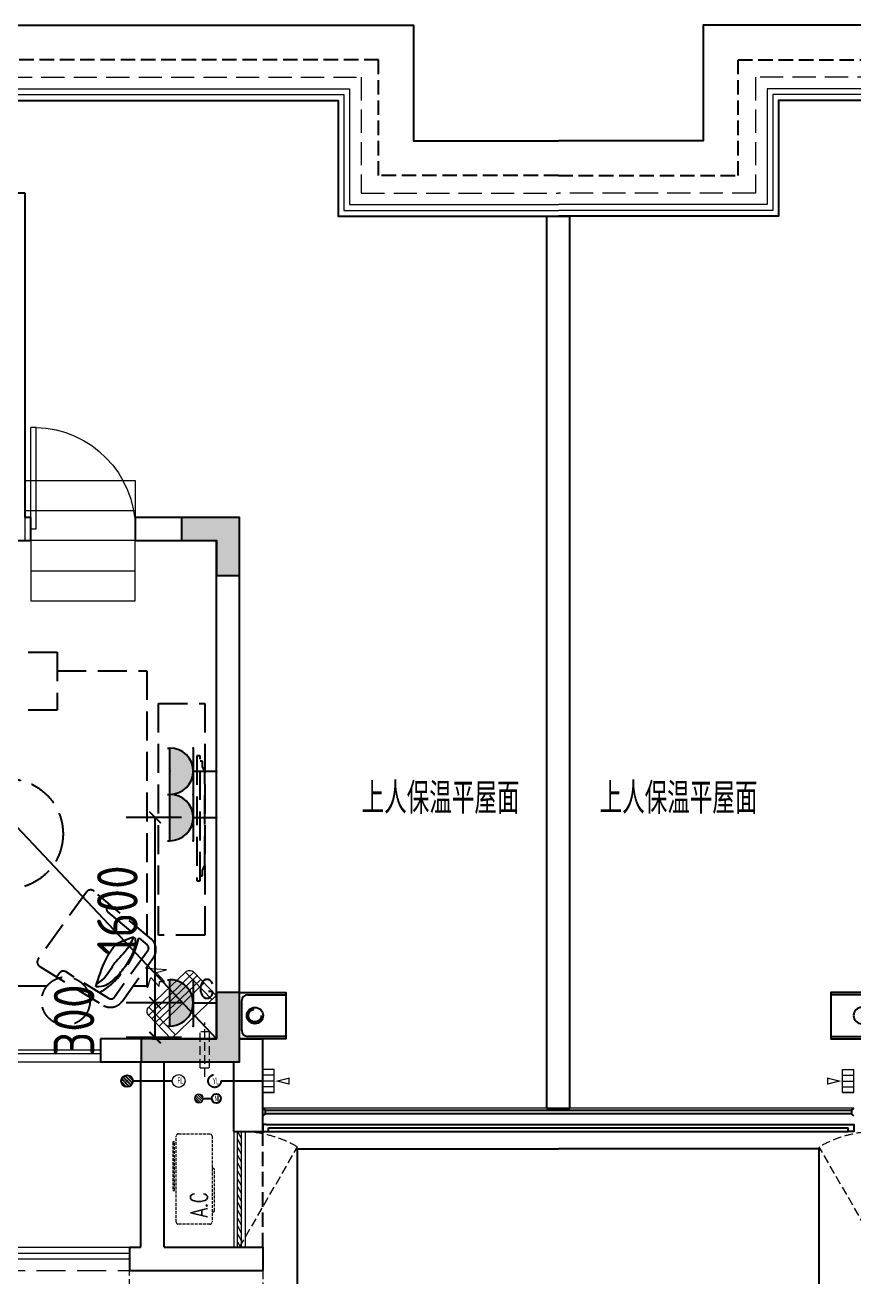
# Model space of a CAD drawing. Extents: x 3753737 to 4713801, y -857380 to 24339.
# Drawn here: x 4229513 to 4236663, y -768692 to -757886 of the extents above; entities that cross this region are included whole.
import ezdxf
from ezdxf.enums import TextEntityAlignment as Align

# ---------------------------------------------------------------- set-up
doc = ezdxf.new("R2010")
doc.units = 0
doc.header["$LTSCALE"] = 1000
doc.header["$MEASUREMENT"] = 0
for name, pattern in [('#P_--_20B1_001_t3$0$DASH', [0.35, 0.25, -0.1]), ('A户型$0$DASH', [0.35, 0.25, -0.1]), ('DASH', [0.35, 0.25, -0.1]), ('HIDDEN', [0.375, 0.25, -0.125])]:
    doc.linetypes.add(name, pattern=pattern)
doc.layers.get('0').update_dxf_attribs({"linetype": 'CONTINUOUS'})
doc.layers.get('Defpoints').update_dxf_attribs({"linetype": 'CONTINUOUS'})
for name, color, linetype in [('!!电气', 1, 'CONTINUOUS'), ('3-栏杆1', 252, 'CONTINUOUS'), ('5fur', 175, 'CONTINUOUS'), ('COLU', 7, 'CONTINUOUS'), ('EQUIP-插座', 3, 'CONTINUOUS'), ('LVTRY', 252, 'CONTINUOUS'), ('ROOF', 183, 'CONTINUOUS'), ('S-砼墙填充', 251, 'CONTINUOUS'), ('VPIPE-凝结', 150, 'CONTINUOUS'), ('VPIPE-雨水', 4, 'DASH'), ('WALL', 252, 'CONTINUOUS'), ('看线', 185, 'CONTINUOUS'), ('管', 193, 'CONTINUOUS'), ('铝合金', 144, 'CONTINUOUS')]:
    doc.layers.add(name, color=color, linetype=linetype)
for name, color, linetype, lineweight in [('EQUIP_地漏', 7, 'CONTINUOUS', 18), ('PUB_TEXT', 7, 'CONTINUOUS', 20), ('STAIR', 252, 'CONTINUOUS', 20), ('VPIPE-废水', 31, 'TG_F', 18), ('WINDOW', 146, 'CONTINUOUS', 20), ('平面-分水线', 189, 'CONTINUOUS', 15), ('平面-栏杆', 56, 'CONTINUOUS', 15), ('平面-看线', 252, 'CONTINUOUS', 15), ('平面-空调室内机', 176, 'CONTINUOUS', 9), ('平面-空调预留孔', 252, 'CONTINUOUS', 15)]:
    doc.layers.add(name, color=color, linetype=linetype, lineweight=lineweight)
doc.styles.add('_TCH_DIM', font='SIMPLEX', dxfattribs={"bigfont": 'GBCBIG'})
doc.styles.add('_TEL_DIM', font='SIMPLEX', dxfattribs={"width": 0.8, "height": 3.5, "bigfont": 'HZTXT'})
doc.styles.get("Standard").update_dxf_attribs({"font": 'gbenor.shx', "bigfont": 'gbcbig.shx'})
doc.styles.add('TG_LINETYPE', font='SIMPLEX', dxfattribs={"width": 0.8, "height": 3, "bigfont": 'HZTXT'})
doc.linetypes.add('TG_F', pattern='A,2,-0.3,["F",TG_LINETYPE,S=0.1,R=0,X=-0.23,Y=-0.15],0', length=2.3)
doc.dimstyles.get("Standard").update_dxf_attribs({"dimscale": 100, "dimtxt": 3.5, "dimasz": 1, "dimexe": 2.5, "dimexo": 3, "dimgap": 1.5, "dimtad": 1, "dimdec": 0, "dimzin": 0, "dimdsep": 46, "dimtxsty": 'Standard', "dimblk": 'ARCHTICK', "dimcen": 0.09, "dimadec": 0, "dimazin": 0, "dimtfac": 1, "dimtdec": 0, "dimtix": 1, "dimtmove": 2, "dimatfit": 3, "dimfxl": 1, "dimtolj": 1, "dimtzin": 0, "dimarcsym": 0})

# ---------------------------------------------------------------- blocks, each defined once
blk = doc.blocks.new('dongkong')
at = {"layer": '平面-空调预留孔', "color": 8, "linetype": 'HIDDEN', "ltscale": 0.3}
for p, q in [((-603796, 210900), (-603796, 210431)), ((-603836, 210821), (-603836, 210511)), ((-603836, 210821), (-603756, 210821)), ((-603756, 210821), (-603756, 210511))]:
    blk.add_line(p, q, dxfattribs=at)
blk.add_lwpolyline([(-603756, 210511), (-603836, 210511)], dxfattribs=at)
blk = doc.blocks.new('$lvtry$00000171')
for p, q in [((-74, 11), (-11, 74)), ((-70, -27), (27, 70)), ((-53, -53), (53, 53)), ((-27, -70), (70, 27)), ((11, -74), (74, -11))]:
    blk.add_line(p, q)
blk.add_circle((0, 0), 75)
blk.add_point((0, 0))
blk = doc.blocks.new('$TwtSys$00000141')
at = {"color": 252}
for p, q in [((-47, 4), (-5, 46)), ((-47, 4), (-5, 46)), ((-44, -18), (18, 44)), ((-44, -18), (18, 44)), ((-33, -33), (33, 33)), ((-33, -33), (33, 33)), ((-16, -44), (44, 16)), ((-16, -44), (44, 16)), ((6, -46), (46, -6)), ((6, -46), (46, -6))]:
    blk.add_line(p, q, dxfattribs=at)
blk.add_circle((0, 0), 47, dxfattribs=at)
blk.add_circle((0, 0), 47, dxfattribs=at)
blk = doc.blocks.new('rtyryrtyeeretee')
at = {"layer": '平面-空调预留孔', "color": 252, "linetype": 'DASH', "ltscale": 0.1}
for p, q in [((669749, 343882), (669749, 343872)), ((669759, 343862), (670112, 343862)), ((670122, 343872), (670122, 343882))]:
    blk.add_line(p, q, dxfattribs=at)
blk.add_lwpolyline([(670402, 343882), (669662, 343882, -0.414214), (669642, 343902), (669642, 344172, -0.414214), (669662, 344192), (670402, 344192, -0.414214), (670422, 344172), (670422, 343902, -0.414214)], format="xyb", close=True, dxfattribs=at)
blk.add_lwpolyline([(670353, 344221), (669933, 344221), (669933, 344206), (670353, 344206)], close=True, dxfattribs=at)
for centre, start, end in [((669759, 343872), 180, 270), ((670112, 343872), 270, 0)]:
    blk.add_arc(centre, 10, start, end, dxfattribs=at)
at = {"layer": '平面-空调预留孔', "color": 252, "linetype": 'DASH', "ltscale": 0.1, "style": '_TCH_DIM', "width": 0.705882}
blk.add_text('A.C', height=146.9, dxfattribs=at).set_placement((669701, 343922))
blk = doc.blocks.new('dasdasf1sa2f31as32f')
at = {"color": 8}
for p, q in [((-116, 586), (43, 640)), ((-23, 586), (-116, 586)), ((-23, 586), (-73, 493)), ((32, 555), (-18, 463)), ((83, 477), (32, 555)), ((83, 477), (43, 640)), ((-473, 260), (-339, 504)), ((-270, 524), (-428, 237)), ((115, 208), (-359, 468)), ((135, 245), (-339, 505)), ((-270, 524), (114, 314)), ((-31, 504), (-73, 493)), ((-18, 463), (-31, 504)), ((72, 132), (-401, 392)), ((93, 169), (-381, 428)), ((0, 0), (-473, 260)), ((114, 314), (-44, 26)), ((134, 244), (0, 0))]:
    blk.add_line(p, q, dxfattribs=at)
for centre, start, end in [((-294, 479), 61.2593, 151.2593), ((89, 269), 331.2593, 61.2593)]:
    blk.add_arc(centre, 51.3, start, end, dxfattribs=at)
blk = doc.blocks.new('dfgdfgsf')
at = {"layer": '5fur', "color": 252, "linetype": 'A户型$0$DASH'}
for p, q in [((2096469, -1252137), (2097241, -1252137)), ((2097241, -1252137), (2097241, -1254418)), ((2096918, -1254151, 0), (2096902, -1254173, 0)), ((2096907, -1254221, 0), (2097245, -1254502, 0)), ((2097251, -1254552, 0), (2096963, -1254954, 0)), ((2097241, -1254693), (2097241, -1254858)), ((2096491, -1254744, 0), (2096467, -1254778, 0)), ((2096914, -1254964, 0), (2096539, -1254733, 0)), ((2096380, -1254858), (2095018, -1254858)), ((2097241, -1254858), (2097123, -1254858))]:
    blk.add_line(p, q, dxfattribs=at)
at = {"layer": '5fur', "color": 252, "linetype": 'A户型$0$DASH', "extrusion": (-0.677281, 0.735724, 0)}
for p, q in [((2097702, -1252870), (2097673, -1252870)), ((2097673, -1252870), (2097673, -1253950)), ((2097702, -1253950), (2097702, -1252870)), ((2097723, -1252915), (2097702, -1252915)), ((2097723, -1252961), (2097723, -1252915)), ((2097742, -1253006), (2097723, -1252961)), ((2097742, -1253814), (2097742, -1253006)), ((2097723, -1253860), (2097742, -1253814)), ((2097673, -1253950), (2097702, -1253950)), ((2097702, -1253905), (2097723, -1253905)), ((2097723, -1253905), (2097723, -1253860))]:
    blk.add_line(p, q, dxfattribs=at)
at = {"layer": '5fur', "color": 252, "linetype": 'A户型$0$DASH', "extrusion": (-2.49736e-06, 1.79302e-06, 1)}
for p, q in [((2096721, -1254046, 0), (2096305, -1254625, 0)), ((2097281, -1254452, 0), (2096787, -1254039, 0)), ((2096966, -1254509, 0), (2096978, -1254498, 0)), ((2096978, -1254498, 0), (2096990, -1254489, 0)), ((2096990, -1254489, 0), (2097002, -1254481, 0)), ((2097002, -1254481, 0), (2097014, -1254475, 0)), ((2097014, -1254475, 0), (2097026, -1254470, 0)), ((2097026, -1254470, 0), (2097038, -1254466, 0)), ((2097038, -1254466, 0), (2097049, -1254462, 0)), ((2097049, -1254462, 0), (2097061, -1254458, 0)), ((2097061, -1254458, 0), (2097071, -1254454, 0)), ((2097071, -1254454, 0), (2097082, -1254450, 0)), ((2097091, -1254504, 0), (2097074, -1254532, 0)), ((2097082, -1254450, 0), (2097092, -1254446, 0)), ((2097109, -1254472, 0), (2097091, -1254504, 0)), ((2097092, -1254446, 0), (2097101, -1254442, 0)), ((2097101, -1254442, 0), (2097110, -1254438, 0)), ((2097126, -1254435, 0), (2097109, -1254472, 0)), ((2097110, -1254438, 0), (2097117, -1254436, 0)), ((2097117, -1254436, 0), (2097124, -1254435, 0)), ((2097124, -1254435, 0), (2097130, -1254435, 0)), ((2097130, -1254435, 0), (2097134, -1254438, 0)), ((2097134, -1254438, 0), (2097138, -1254443, 0)), ((2097138, -1254443, 0), (2097141, -1254451, 0)), ((2097141, -1254495, 0), (2097139, -1254508, 0)), ((2097141, -1254451, 0), (2097142, -1254460, 0)), ((2097142, -1254482, 0), (2097141, -1254495, 0)), ((2097142, -1254460, 0), (2097143, -1254470, 0)), ((2097143, -1254470, 0), (2097142, -1254482, 0)), ((2096898, -1254614, 0), (2096909, -1254592, 0)), ((2096909, -1254592, 0), (2096920, -1254572, 0)), ((2096920, -1254572, 0), (2096932, -1254554, 0)), ((2096932, -1254554, 0), (2096943, -1254537, 0)), ((2096943, -1254537, 0), (2096954, -1254522, 0)), ((2096954, -1254522, 0), (2096966, -1254509, 0)), ((2097008, -1254611, 0), (2096993, -1254627, 0)), ((2097023, -1254594, 0), (2097008, -1254611, 0)), ((2097040, -1254576, 0), (2097023, -1254594, 0)), ((2097057, -1254556, 0), (2097040, -1254576, 0)), ((2097074, -1254532, 0), (2097057, -1254556, 0)), ((2097108, -1254601, 0), (2097101, -1254615, 0)), ((2097114, -1254587, 0), (2097108, -1254601, 0)), ((2097120, -1254574, 0), (2097114, -1254587, 0)), ((2097125, -1254561, 0), (2097120, -1254574, 0)), ((2097129, -1254548, 0), (2097125, -1254561, 0)), ((2097133, -1254535, 0), (2097129, -1254548, 0)), ((2097137, -1254521, 0), (2097133, -1254535, 0)), ((2097139, -1254508, 0), (2097137, -1254521, 0)), ((2096320, -1254689, 0), (2096869, -1255026, 0)), ((2096841, -1254742, 0), (2096852, -1254714, 0)), ((2096852, -1254714, 0), (2096863, -1254687, 0)), ((2096863, -1254687, 0), (2096875, -1254661, 0)), ((2096875, -1254661, 0), (2096886, -1254637, 0)), ((2096886, -1254637, 0), (2096898, -1254614, 0)), ((2096931, -1254711, 0), (2096919, -1254730, 0)), ((2096942, -1254692, 0), (2096931, -1254711, 0)), ((2096954, -1254675, 0), (2096942, -1254692, 0)), ((2096965, -1254658, 0), (2096954, -1254675, 0)), ((2096979, -1254642, 0), (2096965, -1254658, 0)), ((2096993, -1254627, 0), (2096979, -1254642, 0)), ((2097036, -1254713, 0), (2097026, -1254726, 0)), ((2097028, -1254990, 0), (2097298, -1254614, 0)), ((2097047, -1254699, 0), (2097036, -1254713, 0)), ((2097057, -1254685, 0), (2097047, -1254699, 0)), ((2097067, -1254671, 0), (2097057, -1254685, 0)), ((2097076, -1254657, 0), (2097067, -1254671, 0)), ((2097085, -1254642, 0), (2097076, -1254657, 0)), ((2097093, -1254628, 0), (2097085, -1254642, 0)), ((2097101, -1254615, 0), (2097093, -1254628, 0)), ((2096835, -1254822, 0), (2096810, -1254838, 0)), ((2096811, -1254832, 0), (2096821, -1254801, 0)), ((2096821, -1254801, 0), (2096831, -1254771, 0)), ((2096831, -1254771, 0), (2096841, -1254742, 0)), ((2096857, -1254804, 0), (2096835, -1254822, 0)), ((2096876, -1254786, 0), (2096857, -1254804, 0)), ((2096892, -1254768, 0), (2096876, -1254786, 0)), ((2096907, -1254749, 0), (2096892, -1254768, 0)), ((2096919, -1254730, 0), (2096907, -1254749, 0)), ((2096932, -1254822, 0), (2096921, -1254830, 0)), ((2096942, -1254813, 0), (2096932, -1254822, 0)), ((2096952, -1254804, 0), (2096942, -1254813, 0)), ((2096963, -1254795, 0), (2096952, -1254804, 0)), ((2096973, -1254785, 0), (2096963, -1254795, 0)), ((2096984, -1254774, 0), (2096973, -1254785, 0)), ((2096994, -1254763, 0), (2096984, -1254774, 0)), ((2097005, -1254751, 0), (2096994, -1254763, 0)), ((2097015, -1254739, 0), (2097005, -1254751, 0)), ((2097026, -1254726, 0), (2097015, -1254739, 0)), ((2096803, -1254863, 0), (2096811, -1254832, 0)), ((2096829, -1254863, 0), (2096803, -1254863, 0)), ((2096851, -1254860, 0), (2096829, -1254863, 0)), ((2096869, -1254857, 0), (2096851, -1254860, 0)), ((2096885, -1254852, 0), (2096869, -1254857, 0)), ((2096899, -1254845, 0), (2096885, -1254852, 0)), ((2096910, -1254838, 0), (2096899, -1254845, 0)), ((2096921, -1254830, 0), (2096910, -1254838, 0))]:
    blk.add_line(p, q, dxfattribs=at)
at = {"layer": '5fur', "color": 252, "linetype": 'A户型$0$DASH'}
for points in [[(2096469, -1252475), (2095169, -1252475), (2095169, -1251975), (2096469, -1251975)], [(2097742, -1252418), (2097742, -1254418), (2097342, -1254418), (2097342, -1252418)]]:
    blk.add_lwpolyline(points, close=True, dxfattribs=at)
for centre, radius in [((2096044, -1253544), 475), ((2096543, -1254987), 208)]:
    blk.add_circle(centre, radius, dxfattribs=at)
at = {"layer": '5fur', "color": 252, "linetype": 'A户型$0$DASH', "extrusion": (-2.49736e-06, 1.79302e-06, 1)}
for centre, radius, start, end in [((2096757, -1254072, -7), 44.3, 47.3502, 144.3322), ((2096475, -1254298, -7), 712, 300.0362, 348.4968), ((2097198, -1254542, -7), 123, 324.3322, 47.3502), ((2096341, -1254650, -7), 44.3, 144.3322, 241.3141), ((2096928, -1254918, -7), 123, 241.3142, 324.3322)]:
    blk.add_arc(centre, radius, start, end, dxfattribs=at)
at = {"layer": '5fur', "color": 252, "linetype": 'A户型$0$DASH'}
for centre, start, end in [((2096932, -1254194, 0), 144.3322, 227.3503), ((2097221, -1254530, 0), 324.3322, 49.619), ((2096521, -1254765, 0), 61.3142, 144.3322), ((2096933, -1254932, 0), 239.0451, 324.3322)]:
    blk.add_arc(centre, 36.9, start, end, dxfattribs=at)
blk = doc.blocks.new('DFSFSF')
at = {"layer": '平面-分水线'}
for p, q in [((697142, 775568), (697142, 775668)), ((697342, 775668), (697143, 775668)), ((697193, 775568), (697193, 775668)), ((697243, 775568), (697243, 775668)), ((697292, 775568), (697292, 775668)), ((697342, 775668), (697342, 775568)), ((697342, 775568), (697342, 775668)), ((697342, 775568), (697143, 775568))]:
    blk.add_line(p, q, dxfattribs=at)
blk = doc.blocks.new('DFGDGDGD')
at = {"layer": '平面-分水线', "const_width": 10}
blk.add_lwpolyline([(697268, 775441), (697243, 775541), (697218, 775441)], close=True, dxfattribs=at)
blk.add_blockref('DFSFSF', (0, 0))
blk = doc.blocks.new('GDGDGRD')
at = {"layer": 'S-砼墙填充'}
h = blk.add_hatch(color=252, dxfattribs=at)
h.dxf.hatch_style = 1
h.paths.add_polyline_path([(442367, 293015), (442367, 292815), (442667, 292815), (442667, 292515), (442867, 292515), (442867, 293015)])
h = blk.add_hatch(color=252, dxfattribs=at)
h.dxf.hatch_style = 1
h.paths.add_polyline_path([(442867, 288915), (442667, 288915), (442667, 288515), (442017, 288515), (442017, 288315), (442867, 288315)])
at = {"layer": 'COLU', "color": 252}
for points in [[(442367, 293015), (442367, 292815), (442667, 292815), (442667, 292515), (442867, 292515), (442867, 293015)], [(442867, 288915), (442667, 288915), (442667, 288515), (442017, 288515), (442017, 288315), (442867, 288315)]]:
    blk.add_lwpolyline(points, close=True, dxfattribs=at)
blk = doc.blocks.new('A$C3EB2330C')
at = {"layer": '管', "color": 252}
for p, q in [((0, 380), (330, 380)), ((380, 330), (380, 70)), ((330, 20), (0, 20))]:
    blk.add_line(p, q, dxfattribs=at)
blk.add_lwpolyline([(400, 400), (400, 0), (0, 0), (0, 400)], close=True, dxfattribs=at)
for centre, start, end in [((330, 330), 0, 90), ((330, 70), 270, 360)]:
    blk.add_arc(centre, 50, start, end, dxfattribs=at)
blk.add_ellipse((267, 200), major_axis=(-49.5, -49.5), ratio=1, start_param=-0.785398, end_param=5.497787, dxfattribs=at)
blk = doc.blocks.new('$DorLib2D$00000138')
at = {"color": 0, "linetype": 'Continuous'}
for p, q in [((-0.2875, 0), (-0.2875, 0.1538)), ((-0.2875, 0.1538), (0, 0.1538)), ((0, 0.1538), (0, 0)), ((0.2875, 0.1538), (0, 0.1538)), ((0.2875, 0), (0.2875, 0.1538)), ((-0.5, -0.1399), (-0.5, 0)), ((-0.5, 0), (-0.2188, 0)), ((0, 0), (-0.2875, 0)), ((-0.2188, 0), (-0.2188, -0.1399)), ((0, 0), (0.2875, 0)), ((0.2188, 0), (0.2188, -0.1399)), ((0.5, 0), (0.2188, 0)), ((0.5, 0), (0.5, -0.1946)), ((0.5, -0.1399), (0.5, 0)), ((-0.2188, -0.1399), (-0.5, -0.1399)), ((0.2188, -0.1399), (0.5, -0.1399)), ((-0.1857, -0.186), (-0.037, -0.186)), ((-0.037, -0.186), (-0.1019, -0.2583)), ((-0.1019, -0.2583), (-0.1019, -0.186)), ((0.1857, -0.186), (0.037, -0.186)), ((0.037, -0.186), (0.1019, -0.2583)), ((0.1019, -0.2583), (0.1019, -0.186))]:
    blk.add_line(p, q, dxfattribs=at)
blk = doc.blocks.new('$WINLIB2D$00000039')
at = {"color": 0}
for points in [[(-0.5, 0.5), (-0.5, -0.5)], [(0.5, 0.5), (-0.5, 0.5)], [(0.5, -0.5), (0.5, 0.5)], [(-0.5, 0.167), (0.5, 0.167)], [(-0.384, -0.167), (-0.448, 0.167)], [(-0.316, -0.167), (-0.38, 0.167)], [(-0.248, -0.167), (-0.312, 0.167)], [(-0.18, -0.167), (-0.244, 0.167)], [(-0.112, -0.167), (-0.176, 0.167)], [(-0.044, -0.167), (-0.108, 0.167)], [(0.024, -0.167), (-0.04, 0.167)], [(0.092, -0.167), (0.028, 0.167)], [(0.16, -0.167), (0.096, 0.167)], [(0.228, -0.167), (0.164, 0.167)], [(0.296, -0.167), (0.232, 0.167)], [(0.364, -0.167), (0.3, 0.167)], [(0.432, -0.167), (0.368, 0.167)], [(0.5, -0.167), (0.436, 0.167)], [(-0.452, -0.167), (-0.5, 0.084)], [(-0.5, -0.167), (0.5, -0.167)], [(0.5, -0.5), (-0.5, -0.5)]]:
    blk.add_lwpolyline(points, dxfattribs=at)
blk = doc.blocks.new('$DorLib2D$00000001')
for p, q in [((0.45, 0.975), (0.5, 0.975)), ((0.45, 0), (0.45, 0.975)), ((0.5, 0), (0.5, 0.975)), ((0.5, 0), (0.45, 0))]:
    blk.add_line(p, q)
at = {"lineweight": 13}
blk.add_arc((0.475, 0), 0.975, 91.4693, 180, dxfattribs=at)
blk = doc.blocks.new('A$C100F5A36')
at = {"layer": '3-栏杆1', "color": 252}
for p, q in [((34272.7, -17600.2), (34252.5, -17582.4)), ((34252.5, -17582.4), (34272.7, -17600.2)), ((34272.7, -17600.3), (39332.2, -17600.2)), ((34272.7, -17600.2), (34272.7, -17629.5)), ((39332.2, -17600.2), (39352.5, -17582.4)), ((39352.5, -17582.4), (39332.2, -17600.2)), ((39332.2, -17600.2), (39332.2, -17629.5)), ((34272.7, -17629.5), (34252.5, -17649.3)), ((34252.5, -17649.3), (34272.7, -17629.5)), ((39332.2, -17629.5), (34272.7, -17629.5)), ((39352.5, -17649.3), (39332.2, -17629.5))]:
    blk.add_line(p, q, dxfattribs=at)
at = {"layer": 'ROOF', "color": 252, "ltscale": 0.8}
for points in [[(28702.5, -8232.4), (35552.5, -8232.4), (35552.5, -9232.4), (36802.5, -9232.4)], [(44902.5, -8232.4), (38052.5, -8232.4), (38052.5, -9232.4), (36802.5, -9232.4)], [(28702.5, -8882.4), (34902.5, -8882.4), (34902.5, -9882.4), (36802.5, -9882.4)], [(44902.5, -8882.4), (38702.5, -8882.4), (38702.5, -9882.4), (36802.5, -9882.4)]]:
    blk.add_lwpolyline(points, dxfattribs=at)
at = {"layer": 'STAIR', "color": 252}
blk.add_line((33152.5, -12682.4), (32252.5, -12682.4), dxfattribs=at)
for points in [[(32202.5, -12422.4), (32202.5, -12162.4), (33152.5, -12162.4), (33152.5, -12422.4)], [(32202.5, -12682.4), (32202.5, -12422.4), (33152.5, -12422.4), (33152.5, -12682.4)], [(32252.5, -12682.4), (32252.5, -12942.4), (33152.5, -12942.4), (33152.5, -12682.4)], [(32252.5, -12942.4), (32252.5, -13202.4), (33152.5, -13202.4), (33152.5, -12942.4)]]:
    blk.add_lwpolyline(points, dxfattribs=at)
at = {"layer": 'VPIPE-凝结', "color": 252, "ltscale": 0.1}
blk.add_line((33472.5, -17347.4), (33132.5, -17347.4), dxfattribs=at)
at = {"layer": 'VPIPE-凝结', "color": 252}
blk.add_line((34252.5, -17347.4), (33892.5, -17347.4), dxfattribs=at)
at = {"layer": 'VPIPE-凝结', "color": 252, "ltscale": 0.1}
blk.add_lwpolyline([(33740.1, -17497.4), (33812.5, -17497.4)], dxfattribs=at)
at = {"layer": 'VPIPE-凝结', "color": 252}
blk.add_circle((33852.5, -17497.4), 40, dxfattribs=at)
at = {"layer": 'VPIPE-废水', "color": 252}
blk.add_circle((33527.5, -17347.4), 55, dxfattribs=at)
at = {"layer": 'VPIPE-雨水', "color": 252}
for centre in [(34185, -16782.4), (33837.5, -17347.4)]:
    blk.add_circle(centre, 55, dxfattribs=at)
at = {"layer": 'WALL', "color": 252}
for p, q in [((32202.5, -9682.4), (31652.5, -9682.4)), ((32202.5, -12482.4), (32202.5, -9682.4)), ((36702.5, -17582.4), (36702.5, -9882.4)), ((36702.5, -9882.4), (36902.5, -9882.4)), ((36902.5, -17582.4), (36902.5, -9882.4)), ((32252.5, -12482.4), (32202.5, -12482.4)), ((32252.5, -12682.4), (32252.5, -12482.4)), ((34052.5, -12482.4), (33152.5, -12482.4)), ((33152.5, -12482.4), (33152.5, -12682.4)), ((34052.5, -16982.4), (34052.5, -12482.4)), ((32102.5, -12682.4), (32252.5, -12682.4)), ((33152.5, -12682.4), (33852.5, -12682.4)), ((33852.5, -16982.4), (33852.5, -12682.4)), ((33302.5, -16982.4), (32852.5, -16982.4)), ((32852.5, -16982.4), (32852.5, -17182.4)), ((33302.5, -16982.4), (33852.5, -16982.4)), ((34052.5, -16982.4), (34252.5, -16982.4)), ((34252.5, -17782.4), (34252.5, -16982.4)), ((32852.5, -17182.4), (33202.5, -17182.4)), ((33202.5, -18782.4), (33202.5, -17182.4)), ((33402.5, -17182.4), (33952.5, -17182.4)), ((33402.5, -18782.4), (33402.5, -17182.4)), ((33952.5, -17182.4), (34002.5, -17182.4)), ((34002.5, -17782.4), (34002.5, -17182.4)), ((36702.5, -17582.4), (36902.5, -17582.4)), ((34002.5, -17782.4), (34252.5, -17782.4)), ((33102.5, -18782.4), (33202.5, -18782.4)), ((33102.5, -18782.4), (33102.5, -18982.4)), ((33402.5, -18782.4), (34252.5, -18782.4)), ((34252.5, -18782.4), (34252.5, -18982.4)), ((33102.5, -18982.4), (33302.5, -18982.4)), ((33302.5, -18982.4), (34252.5, -18982.4))]:
    blk.add_line(p, q, dxfattribs=at)
at = {"layer": 'WINDOW', "color": 252}
blk.add_line((28352.5, -17182.4), (32852.5, -17182.4), dxfattribs=at)
at = {"layer": 'WINDOW', "color": 252, "linetype": 'DASH', "ltscale": 0.3}
for points in [[(34052.5, -18782.4), (34552.5, -17916.4, 0.1316525), (34052.5, -17782.4)], [(39552.5, -18782.4), (39052.5, -17916.4, -0.1316525), (39552.5, -17782.4)]]:
    blk.add_lwpolyline(points, format="xyb", dxfattribs=at)
at = {"layer": '平面-栏杆', "color": 252}
for points in [[(28702.5, -8782.4), (35002.5, -8782.4), (35002.5, -9782.4), (36802.5, -9782.4)], [(28702.5, -8832.4), (34952.5, -8832.4), (34952.5, -9832.4), (36802.5, -9832.4)], [(44902.5, -8782.4), (38602.5, -8782.4), (38602.5, -9782.4), (36802.5, -9782.4)], [(44902.5, -8832.4), (38652.5, -8832.4), (38652.5, -9832.4), (36802.5, -9832.4)], [(28452.5, -18832.4), (33102.5, -18832.4)], [(28452.5, -18882.4), (33102.5, -18882.4)]]:
    blk.add_lwpolyline(points, dxfattribs=at)
at = {"layer": '平面-看线', "color": 252}
blk.add_line((39352.5, -17582.4), (34252.5, -17582.4), dxfattribs=at)
at = {"layer": '平面-看线', "color": 252, "linetype": 'DASH', "ltscale": 0.8}
for points in [[(28702.5, -8682.4), (35102.5, -8682.4), (35102.5, -9682.4), (36802.5, -9682.4)], [(44902.5, -8682.4), (38502.5, -8682.4), (38502.5, -9682.4), (36802.5, -9682.4)]]:
    blk.add_lwpolyline(points, dxfattribs=at)
at = {"layer": '平面-看线', "color": 252}
blk.add_lwpolyline([(28452.5, -18782.4), (33102.5, -18782.4)], dxfattribs=at)
at = {"layer": '平面-看线', "color": 252, "linetype": 'DASH'}
blk.add_lwpolyline([(28452.5, -18982.4), (33102.5, -18982.4)], dxfattribs=at)
at = {"layer": '平面-看线', "color": 252, "linetype": 'DASH', "ltscale": 0.3}
blk.add_lwpolyline([(34252.5, -18982.4), (34252.5, -19132.4), (33102.5, -19132.4), (33102.5, -18982.4)], dxfattribs=at)
at = {"layer": '看线', "color": 252, "linetype": '#P_--_20B1_001_t3$0$DASH', "ltscale": 0.5}
for points in [[(36802.5, -9532.4), (35252.5, -9532.4), (35252.5, -8532.4), (28702.5, -8532.4)], [(36802.5, -9532.4), (38352.5, -9532.4), (38352.5, -8532.4), (44902.5, -8532.4)], [(34252.5, -18782.4), (34252.5, -17782.4)]]:
    blk.add_lwpolyline(points, dxfattribs=at)
at = {"layer": '看线', "color": 252}
for points in [[(14202.5, -18232.4), (14202.5, -19432.4), (34552.5, -19432.4), (34552.5, -17932.4), (36802.5, -17932.4)], [(59402.5, -18232.4), (59402.5, -19432.4), (39052.5, -19432.4), (39052.5, -17932.4), (36802.5, -17932.4)]]:
    blk.add_lwpolyline(points, dxfattribs=at)
at = {"layer": '铝合金', "color": 252}
for points in [[(34282.4, -17722.4), (34252.4, -17722.4), (34252.5, -17782.4), (34302.5, -17782.4), (34302.5, -17752.4)], [(34252.5, -17752.4), (34252.5, -17782.4), (34302.5, -17782.4), (34302.5, -17772.4), (34302.5, -17772.4), (34302.5, -17752.4)], [(34282.4, -17722.4), (39322.4, -17722.4)], [(34302.5, -17752.4), (39302.5, -17752.4)], [(34302.5, -17782.4), (39302.5, -17782.4)], [(39322.4, -17722.4), (39352.4, -17722.4), (39352.5, -17782.4), (39302.5, -17782.4), (39302.5, -17752.4)], [(39352.5, -17752.4), (39352.5, -17782.4), (39302.5, -17782.4), (39302.5, -17772.4), (39302.5, -17772.4), (39302.5, -17752.4)]]:
    blk.add_lwpolyline(points, dxfattribs=at)
at = {"color": 252}
blk.add_blockref('GDGDGRD', (-408814.1, -305497.8), dxfattribs=at)
at = {"color": 252, "xscale": -1, "rotation": 90}
blk.add_blockref('DFGDGDGD', (809920, 679895.1), dxfattribs=at)
at = {"color": 252}
for name, p, rotation in [('DFGDGDGD', (-736315.1, 679895.1), 270), ('rtyryrtyeeretee', (377698, -688225.3), 90)]:
    blk.add_blockref(name, p, dxfattribs=dict(at, rotation=rotation))
at = {"layer": 'EQUIP_地漏', "color": 252, "xscale": 0.8, "yscale": -0.8, "zscale": 0.8, "rotation": 180}
blk.add_blockref('$TwtSys$00000141', (33702.5, -17497.4), dxfattribs=at)
at = {"layer": 'LVTRY', "color": 252, "xscale": 0.6666666667107825, "yscale": 0.6666666667107825, "rotation": 269.9999999939778}
blk.add_blockref('$lvtry$00000171', (33082.5, -17347.4), dxfattribs=at)
at = {"layer": 'WINDOW', "color": 252}
for name, p, xscale, yscale, zscale, rotation in [('$DorLib2D$00000001', (32702.5, -12582.4), 900, -900, 900, 179.9999999964306), ('$DorLib2D$00000138', (30602.5, -17082.4), 4500.011420609546, 200, 4500.011420609546, 1.05571687412389e-09), ('$WINLIB2D$00000039', (34052.5, -18282.4), -1000, 100, -1000, 270)]:
    blk.add_blockref(name, p, dxfattribs=dict(at, xscale=xscale, yscale=yscale, zscale=zscale, rotation=rotation))
blk.add_blockref('dfgdfgsf', (-2063989.1, 1238329.8), dxfattribs=at)
at = {"layer": '平面-空调室内机', "color": 252, "ltscale": 0.3, "xscale": -1, "rotation": 180}
blk.add_blockref('dongkong', (637548.5, 193588.3), dxfattribs=at)
at = {"layer": '平面-空调预留孔', "color": 252, "xscale": -1, "rotation": 15.00000000331026}
blk.add_blockref('dasdasf1sa2f31as32f', (33462.3, -16982.4), dxfattribs=at)
at = {"layer": '管', "color": 252, "rotation": 180}
blk.add_blockref('A$C3EB2330C', (34452.5, -16582.4), dxfattribs=at)
at = {"layer": '管', "color": 252, "xscale": -1, "rotation": 180}
blk.add_blockref('A$C3EB2330C', (39152.5, -16582.4), dxfattribs=at)
at = {"layer": 'PUB_TEXT', "color": 252}
for p in [(35105.9, -15041.3), (37158.6, -15041.3)]:
    blk.add_text('上人保温平屋面', height=270.07, dxfattribs=at).set_placement(p)
at = {"layer": 'PUB_TEXT', "color": 252, "width": 0.6}
for s, p in [('FL', (33516.5, -17371.2)), ('YL', (33819.3, -17375.4)), ('NL', (33835.7, -17525.4))]:
    blk.add_text(s, height=56, dxfattribs=at).set_placement(p)
blk = doc.blocks.new('$equip$00001237')
for p, q in [((-0.5, 1.05), (-0.5, 1)), ((-0.5, 1), (0.5, 1)), ((0.5, 1.05), (0.5, 1)), ((0.5, 0.5), (-0.5, 0.5)), ((0, 0.5), (0, 0))]:
    blk.add_line(p, q)
blk.add_arc((0, 1), 0.5, 180, 0)
for p in [(0, 1), (-0.5, 0.5), (0.5, 0.5), (0, 0)]:
    blk.add_point(p)
for points in [[(0.433, 0.75), (-0.433, 0.75), (0.5, 1), (-0.5, 1)], [(0.25, 0.567), (-0.25, 0.567), (0.433, 0.75), (-0.433, 0.75)], [(0, 0.5), (0, 0.5), (0.25, 0.567), (-0.25, 0.567)]]:
    blk.add_solid(points)
at = {"flags": 9}
blk.add_attdef('A', (0, 0), '', height=0.00002, dxfattribs=at)
blk = doc.blocks.new('$equip$00001764')
for p, q in [((-0.5, 1.05), (-0.5, 1)), ((-0.5, 1), (0.5, 1)), ((0.5, 1.05), (0.5, 1)), ((0.5, 0.5), (-0.5, 0.5)), ((0, 0.5), (0, 0))]:
    blk.add_line(p, q)
blk.add_arc((0, 1), 0.5, 180, 0)
for p in [(-0.5, 0.5), (0.5, 0.5), (0, 0)]:
    blk.add_point(p)
for points in [[(0.433, 0.75), (-0.433, 0.75), (0.5, 1), (-0.5, 1)], [(0.25, 0.567), (-0.25, 0.567), (0.433, 0.75), (-0.433, 0.75)], [(0, 0.5), (0, 0.5), (0.25, 0.567), (-0.25, 0.567)]]:
    blk.add_solid(points)
at = {"color": 7, "style": '_TEL_DIM'}
blk.add_attdef('$TEXT$', text='', height=0.4, dxfattribs=at).set_placement((0.303, 0.211), align=Align.MIDDLE_CENTER)
at = {"color": 7, "style": '_TEL_DIM', "flags": 1}
blk.add_attdef('A', text='', height=0.00002, dxfattribs=at).set_placement((0, 0), align=Align.MIDDLE_CENTER)
blk = doc.blocks.new('_ArchTick')
at = {"color": 0, "linetype": 'ByBlock', "const_width": 0.15}
blk.add_lwpolyline([(-0.5, -0.5), (0.5, 0.5)], dxfattribs=at)
blk = doc.blocks.new('*D234')
at = {"layer": '!!电气', "color": 0, "lineweight": -2, "transparency": 16777216}
for p, q in [((4230863, -766326), (4230385, -766326)), ((4230635, -766626), (4230635, -766326)), ((4230863, -766626), (4230385, -766626))]:
    blk.add_line(p, q, dxfattribs=at)
at = {"layer": 'Defpoints', "color": 0, "transparency": 16777216}
for p in [(4230635, -766326), (4231163, -766326), (4231163, -766626)]:
    blk.add_point(p, dxfattribs=at)
at = {"layer": '!!电气', "color": 0, "lineweight": -2, "transparency": 16777216, "xscale": 100, "yscale": 100, "zscale": 100}
for p, rotation in [((4230635, -766326), 90), ((4230635, -766626), 270)]:
    blk.add_blockref('_ArchTick', p, dxfattribs=dict(at, rotation=rotation))
at = {"layer": '!!电气', "color": 0, "transparency": 16777216, "insert": (4229936, -766476), "char_height": 350, "attachment_point": 5, "rotation": 90}
blk.add_mtext('\\A1;300', dxfattribs=at)
blk = doc.blocks.new('*D235')
at = {"layer": '!!电气', "color": 0, "lineweight": -2, "transparency": 16777216}
for p, q in [((4230863, -764726), (4230385, -764726)), ((4230635, -766326), (4230635, -764726)), ((4230863, -766326), (4230385, -766326))]:
    blk.add_line(p, q, dxfattribs=at)
at = {"layer": 'Defpoints', "color": 0, "transparency": 16777216}
for p in [(4230635, -764726), (4231163, -764726), (4231163, -766326)]:
    blk.add_point(p, dxfattribs=at)
at = {"layer": '!!电气', "color": 0, "lineweight": -2, "transparency": 16777216, "xscale": 100, "yscale": 100, "zscale": 100}
for p, rotation in [((4230635, -764726), 90), ((4230635, -766326), 270)]:
    blk.add_blockref('_ArchTick', p, dxfattribs=dict(at, rotation=rotation))
at = {"layer": '!!电气', "color": 0, "transparency": 16777216, "insert": (4230310, -765526), "char_height": 350, "attachment_point": 5, "rotation": 90}
blk.add_mtext('\\A1;1600', dxfattribs=at)

msp = doc.modelspace()

# ---------------------------------------------------------------- block references
at = {"layer": '!!电气'}
msp.add_blockref('A$C100F5A36', (4197311, -749653.6), dxfattribs=at)

# ---------------------------------------------------------------- next in the draw order: linework, layer by layer
at = {"layer": '!!电气', "color": 1}
msp.add_lwpolyline([(4224913.4, -766636), (4227113.4, -762336), (4227113.4, -762336), (4231163.5, -766636)], dxfattribs=at)

# ---------------------------------------------------------------- next in the draw order: block references
at = {"layer": 'EQUIP-插座', "color": 2, "xscale": 400, "yscale": 400, "zscale": 400, "rotation": 90}
for p in [(4231163.5, -764326.5), (4231163.5, -764726.5)]:
    msp.add_blockref('$equip$00001237', p, dxfattribs=at)
at = {"layer": 'EQUIP-插座', "color": 2}
ref = msp.add_blockref('$equip$00001764', (4231163.4, -766326.5), dxfattribs=dict(at, xscale=400, yscale=400, zscale=400, rotation=89.99999999870322))
ref.add_attrib('$TEXT$', 'G', dxfattribs={"layer": '0', "color": 7, "height": 160, "style": '_TEL_DIM'}).set_placement((4231079, -766205.2), align=Align.MIDDLE_CENTER)

# ---------------------------------------------------------------- next in the draw order: dimensions: what is measured, and where the dimension line sits
at = {"layer": '!!电气', "color": 1}
dim = msp.add_linear_dim(base=(4230635.1, -764726.5), p1=(4231163.5, -766326.5), p2=(4231163.5, -764726.5), angle=90, dimstyle='Standard', override={"dimzin": 8}, dxfattribs=at)
dim.commit()
dim.dimension.update_dxf_attribs({"geometry": '*D235', "text_midpoint": (4230310.1, -765526.5)})
dim = msp.add_linear_dim(base=(4230635.1, -766326.5), p1=(4231163.5, -766626.5), p2=(4231163.5, -766326.5), angle=90, dimstyle='Standard', override={"dimzin": 8}, dxfattribs=at)
dim.commit()
dim.dimension.update_dxf_attribs({"geometry": '*D234', "text_midpoint": (4229936, -766476.5), "dimtype": 128})

doc.saveas('drawing.dxf')
